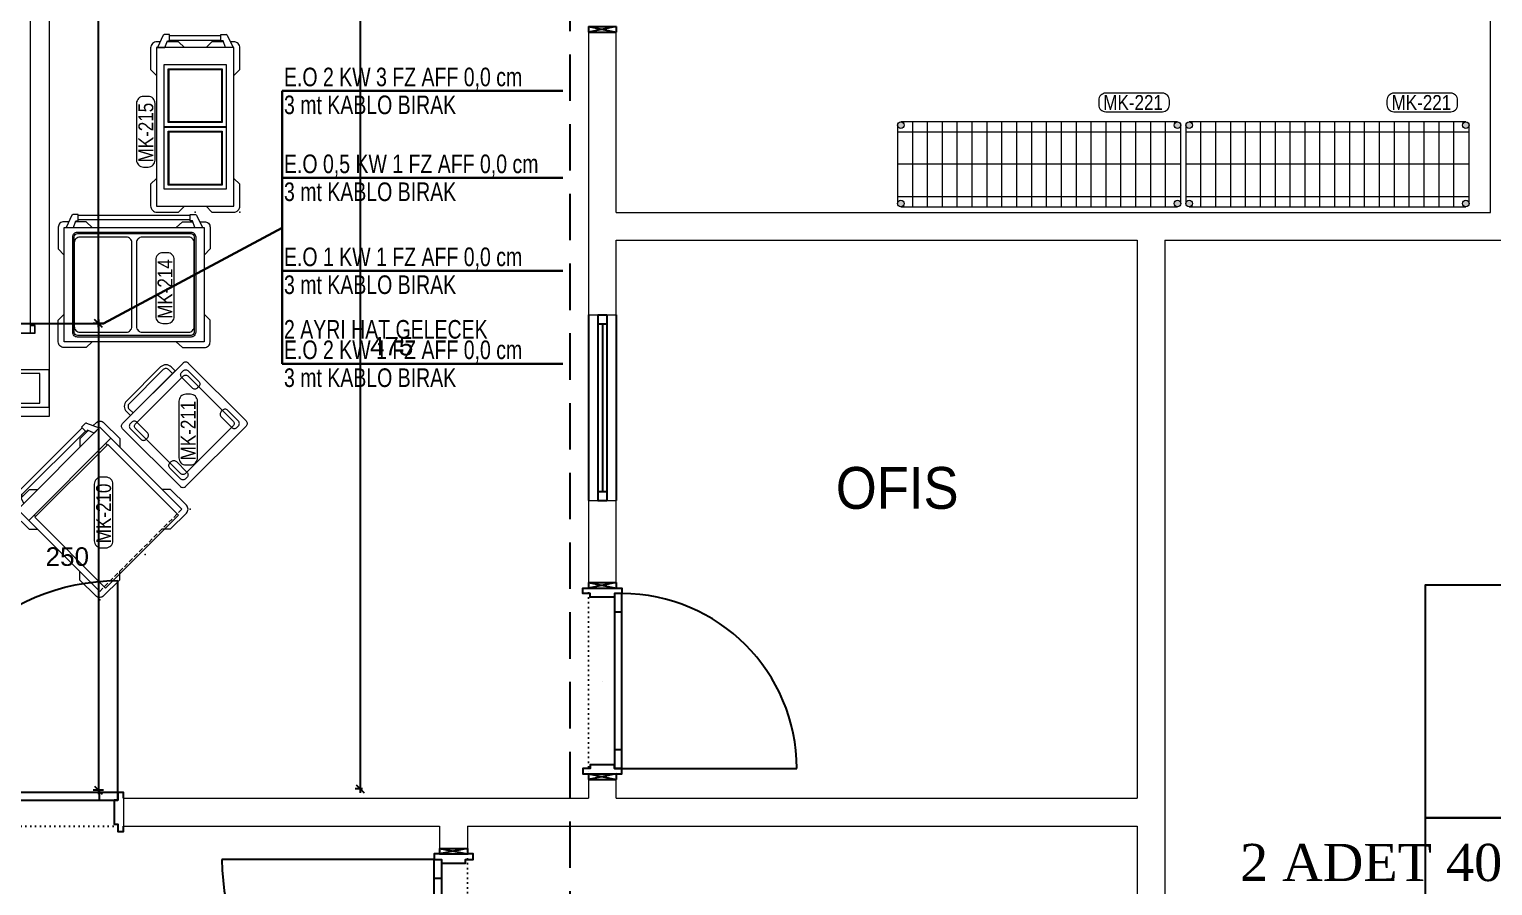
# Model space of a CAD drawing. Extents: x -5598 to 26293, y -3808 to 13850.
# Drawn here: x -301 to 486, y 3598 to 4058 of the extents above; entities that cross this region are included whole.
import ezdxf
from ezdxf.enums import TextEntityAlignment as Align

# ---------------------------------------------------------------- set-up
doc = ezdxf.new("R2010")
doc.units = 0
doc.header["$LTSCALE"] = 100
doc.header["$MEASUREMENT"] = 0
for name, pattern in [('( Hidden )', [0.375, 0.25, -0.125]), ('DOT', [0.25, 0, -0.25]), ('VERDECKT', [0.375, 0.25, -0.125])]:
    doc.linetypes.add(name, pattern=pattern)
for name, color, linetype, lineweight in [('AD', 5, 'Continuous', 9), ('AK', 7, 'Continuous', 15), ('AP', 6, 'Continuous', 15), ('Y-DUVAR GAZBETON', 161, 'Continuous', 20)]:
    doc.layers.add(name, color=color, linetype=linetype, lineweight=lineweight)
for name, color, linetype in [('ELEKTRIK', 7, 'Continuous'), ('IZ', 7, 'Continuous'), ('KA-PEN', 5, 'Continuous'), ('KA-PEN-3 @ 1', 5, 'Continuous'), ('KA-PEN-5 @ 1', 5, 'Continuous'), ('KOLON', 7, 'Continuous'), ('KOR KASA', 1, 'Continuous'), ('OLCU DIS', 7, 'Continuous'), ('YAZI', 7, 'Continuous')]:
    doc.layers.add(name, color=color, linetype=linetype)
doc.layers.add('MAKPA ELEKTRIK', color=7, linetype='Continuous', lineweight=30, true_color=0x93039a)
doc.layers.add('MAKPA GIDER OLC', color=7, linetype='Continuous', lineweight=30, true_color=0xcf6a1e)
doc.styles.add('MAKPA TESISAT', font='arial.ttf', dxfattribs={"height": 10})
doc.styles.add('OLC-50', font='romans.shx', dxfattribs={"width": 0.5, "height": 0.15})
doc.styles.add('olcu', font='romans.shx', dxfattribs={"width": 0.5})
doc.styles.add('POZ TEXT', font='ARIALN.TTF', dxfattribs={"height": 8})
doc.styles.get("Standard").update_dxf_attribs({"font": 'arial.ttf'})
doc.styles.add('YAZI', font='times.ttf')
doc.dimstyles.new('1-200', dxfattribs={"dimtxt": 40, "dimasz": 2, "dimexe": 0, "dimexo": 0, "dimgap": 10, "dimtad": 1, "dimdec": 4, "dimrnd": 0.1, "dimzin": 9, "dimdsep": 46, "dimtxsty": 'olcu', "dimblk1": 'SOL', "dimblk2": 'SAG', "dimsah": 1, "dimcen": 0, "dimse1": 1, "dimse2": 1, "dimclre": 13, "dimadec": 0, "dimazin": 0, "dimtfac": 1, "dimtdec": 4, "dimtix": 1, "dimtmove": 2, "dimatfit": 2, "dimldrblk": 'SOL', "dimfxl": 0, "dimtolj": 1, "dimarcsym": 0})
doc.dimstyles.new('MAKPA TESISAT DIM', dxfattribs={"dimscale": 0.7, "dimtxt": 12, "dimasz": 6, "dimexe": 4, "dimexo": 0, "dimgap": 8, "dimtad": 2, "dimtih": 1, "dimtoh": 1, "dimdec": 0, "dimrnd": 5, "dimzin": 0, "dimdsep": 46, "dimtxsty": 'MAKPA TESISAT', "dimblk1": 'OBLIQUE', "dimblk2": 'OBLIQUE', "dimsah": 1, "dimcen": 0, "dimdle": 3, "dimclrd": 256, "dimclre": 256, "dimclrt": 256, "dimadec": 0, "dimazin": 0, "dimtfac": 1, "dimtdec": 0, "dimtix": 1, "dimtofl": 0, "dimtmove": 2, "dimatfit": 3, "dimldrblk": 'OBLIQUE', "dimfxl": 0, "dimtvp": 7, "dimtolj": 1, "dimtzin": 0, "dimarcsym": 0})

# ---------------------------------------------------------------- blocks, each defined once
blk = doc.blocks.new('200kVA Akü Grubu')
at = {"color": 0}
for p, q in [((-396.76, -81.12), (-271.76, -81.12)), ((-271.76, -81.12), (-146.76, -81.12)), ((-146.76, -81.12), (-21.76, -81.12))]:
    blk.add_line(p, q, dxfattribs=at)
for points in [[(-396.76, -38.62), (-396.76, -123.62), (-271.76, -123.62), (-271.76, -38.62), (-396.76, -38.62)], [(-271.76, -38.62), (-271.76, -123.62), (-146.76, -123.62), (-146.76, -38.62), (-271.76, -38.62)], [(-146.76, -38.62), (-146.76, -123.62), (-21.76, -123.62), (-21.76, -38.62), (-146.76, -38.62)]]:
    blk.add_lwpolyline(points, dxfattribs=at)
blk = doc.blocks.new('*U257')
at = {"color": 0}
for p, q in [((0, 0), (100, 0)), ((0, -5), (100, -5)), ((0, -10), (0, -5)), ((5, -10), (5, -5)), ((5, -7.5), (95, -7.5)), ((95, -10), (95, -5)), ((100, -10), (100, -5)), ((0, -10), (100, -10)), ((0, -15), (100, -15))]:
    blk.add_line(p, q, dxfattribs=at)
blk = doc.blocks.new('TASIYICI SISTEM (1.BODRUM KAT)')
at = {"layer": 'IZ', "color": 8, "linetype": '( Hidden )'}
blk.add_lwpolyline([(-5890, -10120), (-6490, -10120), (-6490, -4715), (-6490, -60), (-6090, -60), (-6090, -5485), (-6220, -5485), (-6220, -6445), (-6090, -6445), (-6090, -7605), (-5990, -7605), (-5990, -7750), (-5890, -7750)], close=True, dxfattribs=at)
blk = doc.blocks.new('SOL')
at = {"color": 0}
for p, q in [((0, 30), (0, -6.96)), ((7.58, 0), (-6.97, 0))]:
    blk.add_line(p, q, dxfattribs=at)
blk.add_circle((0, 0), 3, dxfattribs=at)
blk = doc.blocks.new('SAG')
at = {"color": 0}
for p, q in [((0, -30), (0, 6.96)), ((7.58, 0), (-6.97, 0))]:
    blk.add_line(p, q, dxfattribs=at)
blk.add_circle((0, 0), 3, dxfattribs=at)
blk = doc.blocks.new('*D332')
at = {"layer": 'OLCU DIS', "color": 0, "lineweight": -2, "transparency": 16777216}
blk.add_line((21268, -935), (-2968, -935), dxfattribs=at)
at = {"layer": 'OLCU DIS', "color": 0, "lineweight": -2, "transparency": 16777216, "xscale": 2, "yscale": 2, "zscale": 2, "rotation": 180}
blk.add_blockref('SAG', (-2970, -935), dxfattribs=at)
at = {"layer": 'OLCU DIS', "color": 0, "lineweight": -2, "transparency": 16777216, "xscale": 2, "yscale": 2, "zscale": 2}
blk.add_blockref('SOL', (21270, -935), dxfattribs=at)
at = {"layer": 'OLCU DIS', "color": 0, "transparency": 16777216, "insert": (9295.64, -905), "char_height": 40, "attachment_point": 5, "style": 'olcu'}
blk.add_mtext('\\A1;24240', dxfattribs=at)
blk = doc.blocks.new('*U555')
at = {"layer": 'KOR KASA'}
for p, q in [((0, 126), (15, 126)), ((15, 126), (15, 123)), ((0, 23), (0, 20)), ((0, 23), (15, 23)), ((15, 23), (15, 20))]:
    blk.add_line(p, q, dxfattribs=at)
for points in [[(15, 126), (0, 123)], [(0, 126), (15, 123)], [(0, 126), (0, 123)], [(0, 123), (15, 123)], [(15, 23), (0, 20)], [(0, 23), (15, 20)], [(0, 20), (15, 20)]]:
    blk.add_lwpolyline(points, dxfattribs=at)
blk = doc.blocks.new('*U557')
at = {"layer": 'KOR KASA'}
for p, q in [((0, 126), (15, 126)), ((15, 126), (15, 123)), ((0, 3), (0, 0)), ((0, 3), (15, 3)), ((15, 3), (15, 0))]:
    blk.add_line(p, q, dxfattribs=at)
for points in [[(15, 126), (0, 123)], [(0, 126), (15, 123)], [(0, 126), (0, 123)], [(0, 123), (15, 123)], [(15, 3), (0, 0)], [(0, 3), (15, 0)], [(0, 0), (15, 0)]]:
    blk.add_lwpolyline(points, dxfattribs=at)
blk = doc.blocks.new('*U217')
at = {"color": 0, "lineweight": -2}
for p, q in [((-3, 18), (-3, 112)), ((-87, 18), (-87, 14)), ((-13, 18), (-13, 14)), ((-50, 7.5), (-50, 7.5))]:
    blk.add_line(p, q, dxfattribs=at)
at = {"color": 0, "linetype": 'DOT', "ltscale": 0.1}
blk.add_line((-100, 0), (0, 0), dxfattribs=at)
at = {"color": 0, "lineweight": -2}
for points in [[(-100, 15), (-100, 18), (-97, 18), (-97, 14), (-95, 14), (-95, 1), (-97, 1), (-97, -3), (-100, -3), (-100, 0)], [(0, 15), (0, 18), (-3, 18), (-3, 14), (-5, 14), (-5, 1), (-3, 1), (-3, -3), (0, -3), (0, 0)]]:
    blk.add_lwpolyline(points, dxfattribs=at)
blk.add_lwpolyline([(-97, 18), (-97, 14), (-3, 14), (-3, 18)], close=True, dxfattribs=at)
blk.add_arc((-3, 18), 94, 90, 180, dxfattribs=at)
at = {"style": 'OLC-50', "width": 0.5, "flags": 1}
for tag, p in [('K-NO', (-172.76, -83.82)), ('K-KANRENK', (7.69, -88.79)), ('K-BLOK', (-173.43, -120.56)), ('K-KASRENK', (8.75, -126.74)), ('K-KAT', (-174.31, -156.03)), ('K-TAMACILMA', (7.23, -165.71)), ('K-MAHALKOD', (-173.25, -193.98)), ('K-FOTOSEL', (8.17, -201.71)), ('K-MAHALAD', (-174.78, -232.95)), ('K-HERMETIK', (10.08, -236.3)), ('K-ACILISYON', (-173.83, -268.95)), ('K-HIDROLIK', (7.79, -270.16)), ('K-YANGIN', (-171.93, -303.54)), ('K-KART', (9.62, -303.83)), ('K-KANATTIP', (-174.21, -337.41)), ('K-BAND', (8.17, -345.67)), ('K-KANATMALZ', (-172.39, -371.07)), ('K-MENFEZ', (10.08, -380.26)), ('K-KASAMALZ', (-171.37, -410.06)), ('K-PBAR', (7.79, -414.12)), ('K-KASATIP', (-172.05, -446.79)), ('K-ELEKTRIKLI', (9.62, -447.79)), ('K-DUVAR', (-172.05, -485.23)), ('K-TIP', (9.62, -486.44)), ('K-REZ1', (9.62, -524.33)), ('K-REZ2', (9.62, -560.76)), ('K-REZ3', (9.62, -600.74))]:
    blk.add_attdef(tag, p, '', height=30, dxfattribs=at)
blk = doc.blocks.new('*U575')
at = {"color": 0, "linetype": 'DOT', "ltscale": 0.1}
blk.add_line((-120, 15), (0, 15), dxfattribs=at)
at = {"color": 0, "lineweight": -2}
for p, q in [((-107, -3), (-107, 1)), ((-60, 7.5), (-60, 7.5)), ((-13.1, -3), (-13.1, 1)), ((-117, -3), (-117, -117))]:
    blk.add_line(p, q, dxfattribs=at)
for points in [[(-120, 0), (-120, -3), (-117, -3), (-117, 1), (-115, 1), (-115, 14), (-117, 14), (-117, 18), (-120, 18), (-120, 15)], [(0, 0), (0, -3), (-3, -3), (-3, 1), (-5, 1), (-5, 14), (-3, 14), (-3, 18), (0, 18), (0, 15)]]:
    blk.add_lwpolyline(points, dxfattribs=at)
blk.add_lwpolyline([(-117, -3), (-117, 1), (-3, 1), (-3, -3)], close=True, dxfattribs=at)
blk.add_arc((-117, -3), 114, 270, 0, dxfattribs=at)
at = {"style": 'OLC-50', "width": 0.5, "flags": 1}
for tag, p in [('K-NO', (-182.76, -83.82)), ('K-KANRENK', (-2.31, -88.79)), ('K-BLOK', (-183.43, -120.56)), ('K-KASRENK', (-1.25, -126.74)), ('K-KAT', (-184.31, -156.03)), ('K-TAMACILMA', (-2.77, -165.71)), ('K-MAHALKOD', (-183.25, -193.98)), ('K-FOTOSEL', (-1.83, -201.71)), ('K-MAHALAD', (-184.78, -232.95)), ('K-HERMETIK', (0.08, -236.3)), ('K-ACILISYON', (-183.83, -268.95)), ('K-HIDROLIK', (-2.21, -270.16)), ('K-YANGIN', (-181.93, -303.54)), ('K-KART', (-0.38, -303.83)), ('K-KANATTIP', (-184.21, -337.41)), ('K-BAND', (-1.83, -345.67)), ('K-KANATMALZ', (-182.39, -371.07)), ('K-MENFEZ', (0.08, -380.26)), ('K-KASAMALZ', (-181.37, -410.06)), ('K-PBAR', (-2.21, -414.12)), ('K-KASATIP', (-182.05, -446.79)), ('K-ELEKTRIKLI', (-0.38, -447.79)), ('K-DUVAR', (-182.05, -485.23)), ('K-TIP', (-0.38, -486.44)), ('K-REZ1', (-0.38, -524.33)), ('K-REZ2', (-0.38, -560.76)), ('K-REZ3', (-0.38, -600.74))]:
    blk.add_attdef(tag, p, '', height=30, dxfattribs=at)
blk = doc.blocks.new('*U582')
at = {"color": 0, "linetype": 'DOT', "ltscale": 0.1}
blk.add_line((-120, 15), (0, 15), dxfattribs=at)
at = {"color": 0, "lineweight": -2}
for p, q in [((-107, -3), (-107, 1)), ((-60, 7.5), (-60, 7.5)), ((-13.1, -3), (-13.1, 1)), ((-3, -3), (-3, -117))]:
    blk.add_line(p, q, dxfattribs=at)
for points in [[(-120, 0), (-120, -3), (-117, -3), (-117, 1), (-115, 1), (-115, 14), (-117, 14), (-117, 18), (-120, 18), (-120, 15)], [(0, 0), (0, -3), (-3, -3), (-3, 1), (-5, 1), (-5, 14), (-3, 14), (-3, 18), (0, 18), (0, 15)]]:
    blk.add_lwpolyline(points, dxfattribs=at)
blk.add_lwpolyline([(-117, -3), (-117, 1), (-3, 1), (-3, -3)], close=True, dxfattribs=at)
blk.add_arc((-3, -3), 114, 180, 270, dxfattribs=at)
at = {"style": 'OLC-50', "width": 0.5, "flags": 1}
for tag, p in [('K-NO', (-182.76, -83.82)), ('K-KANRENK', (-2.31, -88.79)), ('K-BLOK', (-183.43, -120.56)), ('K-KASRENK', (-1.25, -126.74)), ('K-KAT', (-184.31, -156.03)), ('K-TAMACILMA', (-2.77, -165.71)), ('K-MAHALKOD', (-183.25, -193.98)), ('K-FOTOSEL', (-1.83, -201.71)), ('K-MAHALAD', (-184.78, -232.95)), ('K-HERMETIK', (0.08, -236.3)), ('K-ACILISYON', (-183.83, -268.95)), ('K-HIDROLIK', (-2.21, -270.16)), ('K-YANGIN', (-181.93, -303.54)), ('K-KART', (-0.38, -303.83)), ('K-KANATTIP', (-184.21, -337.41)), ('K-BAND', (-1.83, -345.67)), ('K-KANATMALZ', (-182.39, -371.07)), ('K-MENFEZ', (0.08, -380.26)), ('K-KASAMALZ', (-181.37, -410.06)), ('K-PBAR', (-2.21, -414.12)), ('K-KASATIP', (-182.05, -446.79)), ('K-ELEKTRIKLI', (-0.38, -447.79)), ('K-DUVAR', (-182.05, -485.23)), ('K-TIP', (-0.38, -486.44)), ('K-REZ1', (-0.38, -524.33)), ('K-REZ2', (-0.38, -560.76)), ('K-REZ3', (-0.38, -600.74))]:
    blk.add_attdef(tag, p, '', height=30, dxfattribs=at)
blk = doc.blocks.new('46x152')
at = {"layer": 'AD'}
h = blk.add_hatch(color=2, dxfattribs=at)
h.paths.add_polyline_path([(19.1, 150.6, 1), (22.7, 150.6, 1)])
h.paths.add_polyline_path([(-23, 150.6, 1), (-19.4, 150.6, 1)])
h.paths.add_polyline_path([(-23, 1.8, 1), (-19.4, 1.8, 1)])
h.paths.add_polyline_path([(22.7, 1.8, 1), (19.1, 1.8, 1)])
at = {"layer": 'AD', "color": 2}
blk.add_line((0, 0), (0, 152.4), dxfattribs=at)
for points in [[(-22.93, 151.1), (-23, 151.1)], [(-23, 150.6), (-23, 1.8)], [(21.2, 152.4), (-21.2, 152.4)], [(-17.5, 152.4), (-17.5, 0)], [(17.2, 0), (17.2, 152.4)], [(22.7, 151.1), (22.63, 151.1)], [(22.7, 1.8), (22.7, 150.6)], [(-22.19, 149.1), (-23, 149.1)], [(-22.19, 149.1), (-23, 149.1)], [(22.7, 144.4), (-23, 144.4)], [(22.7, 144.4), (-23, 144.4)], [(22.7, 149.1), (21.89, 149.1)], [(22.7, 149.1), (21.89, 149.1)], [(22.7, 136.4), (-23, 136.4)], [(22.7, 136.4), (-23, 136.4)], [(22.7, 128.4), (-23, 128.4)], [(22.7, 128.4), (-23, 128.4)], [(22.7, 120.4), (-23, 120.4)], [(22.7, 120.4), (-23, 120.4)], [(22.7, 112.4), (-23, 112.4)], [(22.7, 112.4), (-23, 112.4)], [(22.7, 104.4), (-23, 104.4)], [(22.7, 104.4), (-23, 104.4)], [(22.7, 96.4), (-23, 96.4)], [(22.7, 96.4), (-23, 96.4)], [(22.7, 88.4), (-23, 88.4)], [(22.7, 88.4), (-23, 88.4)], [(22.7, 80.4), (-23, 80.4)], [(22.7, 80.4), (-23, 80.4)], [(22.7, 72.4), (-23, 72.4)], [(22.7, 72.4), (-23, 72.4)], [(22.7, 64.4), (-23, 64.4)], [(22.7, 64.4), (-23, 64.4)], [(22.7, 56.4), (-23, 56.4)], [(22.7, 56.4), (-23, 56.4)], [(22.7, 48.4), (-23, 48.4)], [(22.7, 48.4), (-23, 48.4)], [(22.7, 40.4), (-23, 40.4)], [(22.7, 40.4), (-23, 40.4)], [(22.7, 32.4), (-23, 32.4)], [(22.7, 32.4), (-23, 32.4)], [(22.7, 24.4), (-23, 24.4)], [(22.7, 24.4), (-23, 24.4)], [(22.7, 16.4), (-23, 16.4)], [(22.7, 8.4), (-23, 8.4)], [(-22.95, 1.4), (-23, 1.4)], [(-21.2, 0), (21.2, 0)], [(22.7, 3.4), (21.72, 3.4)], [(22.7, 1.4), (22.65, 1.4)]]:
    blk.add_lwpolyline(points, dxfattribs=at)
for centre in [(-21.2, 150.6), (20.9, 150.6), (-21.2, 1.8), (20.9, 1.8)]:
    blk.add_circle(centre, 1.8, dxfattribs=at)
blk = doc.blocks.new('POZ_X')
at = {"layer": 'AP'}
blk.add_lwpolyline([(12.75, 10), (-17.75, 10, 0.414214), (-21.5, 6.25), (-21.5, 3.75, 0.414214), (-17.75, 0), (12.75, 0, 0.414214), (16.5, 3.75), (16.5, 6.25, 0.414214)], format="xyb", close=True, dxfattribs=at)
at = {"layer": 'AP', "style": 'POZ TEXT'}
blk.add_attdef('POZ_NO', text='', height=8, dxfattribs=at).set_placement((-3, 5), align=Align.MIDDLE_CENTER)
at = {"layer": 'AP', "style": 'POZ TEXT', "flags": 1}
blk.add_attdef('URUN_ADI', text='', height=7, dxfattribs=at).set_placement((-3, -4.34), align=Align.MIDDLE_CENTER)
blk = doc.blocks.new('_OBLIQUE')
at = {"color": 0, "linetype": 'ByBlock', "lineweight": -2}
blk.add_line((-0.5, -0.5), (0.5, 0.5), dxfattribs=at)
blk = doc.blocks.new('*D872')
at = {"layer": 'MAKPA GIDER OLC', "lineweight": -2, "transparency": 16777216}
for p, q in [((-137.69, 4126), (-119.88, 4126)), ((-122.68, 4128.1), (-122.68, 3647.9)), ((-121.37, 3650), (-125.48, 3650))]:
    blk.add_line(p, q, dxfattribs=at)
at = {"layer": 'MAKPA GIDER OLC', "lineweight": -2, "transparency": 16777216, "xscale": 4.199999999999998, "yscale": 4.199999999999998, "zscale": 4.199999999999998}
for p, rotation in [((-122.68, 4126), 90), ((-122.68, 3650), 270)]:
    blk.add_blockref('_OBLIQUE', p, dxfattribs=dict(at, rotation=rotation))
at = {"layer": 'MAKPA GIDER OLC', "transparency": 16777216, "insert": (-105.79, 3888), "char_height": 10, "attachment_point": 5, "style": 'MAKPA TESISAT'}
blk.add_mtext('\\A1;475', dxfattribs=at)
blk = doc.blocks.new('RI-ZNS-11665546-00-000-D')
at = {"layer": 'AD'}
for p, q in [((-276.5, -721.5), (-307.5, -655)), ((-267.3, -655), (-254.2, -691)), ((-254.2, -691), (-242.6, -691)), ((-242.6, -691), (-242.6, -725)), ((242.6, -695.5), (-242.6, -695.5)), ((242.6, -691), (242.6, -725)), ((254.2, -691), (242.6, -691)), ((267.3, -655), (254.2, -691)), ((276.5, -721.5), (307.5, -655)), ((-242.6, -725), (-271, -725)), ((242.6, -720.5), (-242.6, -720.5)), ((242.6, -725), (271, -725))]:
    blk.add_line(p, q, dxfattribs=at)
for centre, start, end in [((-271, -719), 205, 270), ((271, -719), 270, 335)]:
    blk.add_arc(centre, 6, start, end, dxfattribs=at)
at = {"layer": 'AK'}
for p, q in [((-312.5, -655), (-312.5, -32)), ((312.5, -32), (312.5, -655)), ((-312.5, -572), (312.5, -572)), ((-272.5, -560), (-272.5, -572)), ((272.5, -560), (272.5, -572)), ((312.5, -655), (-312.5, -655)), ((-307.5, -655), (-267.3, -655)), ((307.5, -655), (267.3, -655))]:
    blk.add_line(p, q, dxfattribs=at)
at = {"layer": 'AK', "linetype": 'VERDECKT'}
blk.add_line((-312.5, -32), (312.5, -32), dxfattribs=at)
at = {"layer": 'AK'}
for points in [[(-162.5, -32), (-194.5, 0), (-314.5, 0, 0.414214), (-344.5, -30), (-344.5, -150), (-312.5, -182)], [(162.5, -32), (194.5, 0), (314.5, 0, -0.414214), (344.5, -30), (344.5, -150), (312.5, -182)], [(-292.6, -687), (-314.5, -687, -0.414214), (-344.5, -657), (-344.5, -537), (-312.5, -505)], [(292.6, -687), (314.5, -687, 0.414214), (344.5, -657), (344.5, -537), (312.5, -505)]]:
    blk.add_lwpolyline(points, format="xyb", dxfattribs=at)
blk.add_lwpolyline([(-277.5, -22), (277.5, -22), (277.5, -560), (-277.5, -560)], close=True, dxfattribs=at)
for points in [[(-162.5, -655), (-194.5, -687), (-255.6, -687)], [(162.5, -655), (194.5, -687), (255.6, -687)]]:
    blk.add_lwpolyline(points, dxfattribs=at)
for p in [(-344.5, 0), (0, 0), (344.5, 0)]:
    blk.add_point(p, dxfattribs=at)
blk = doc.blocks.new('MT140X')
at = {"layer": 'AD'}
for points in [[(-50, 22), (-42, 22, -0.414214), (-40, 20), (-40, 19, -0.414214), (-42, 17), (-50, 17, -0.414214), (-52, 19), (-52, 20, -0.414214)], [(-48, -20), (-14, -20, 0.414214), (-12, -18), (-12, 18, 0.414214), (-14, 20), (-48, 20, 0.414214), (-50, 18), (-50, -18, 0.414214)], [(-12, 22), (-20, 22, 0.414214), (-22, 20), (-22, 19, 0.414214), (-20, 17), (-12, 17, 0.414214), (-10, 19), (-10, 20, 0.414214)], [(-7, 17), (-4, 17, -0.414214), (0, 13), (0, -13, -0.414214), (-4, -17), (-7, -17)], [(-7, 15), (-4, 15, -0.414214), (-2, 13), (-2, -13, -0.414214), (-4, -15), (-7, -15)], [(-50, -22), (-42, -22, 0.414214), (-40, -20), (-40, -19, 0.414214), (-42, -17), (-50, -17, 0.414214), (-52, -19), (-52, -20, 0.414214)], [(-12, -22), (-20, -22, -0.414214), (-22, -20), (-22, -19, -0.414214), (-20, -17), (-12, -17, -0.414214), (-10, -19), (-10, -20, -0.414214)]]:
    blk.add_lwpolyline(points, format="xyb", close=True, dxfattribs=at)
at = {"layer": 'AK'}
blk.add_lwpolyline([(-53, -25), (-9, -25, 0.414214), (-7, -23), (-7, 23, 0.414214), (-9, 25), (-53, 25, 0.414214), (-55, 23), (-55, -23, 0.414214)], format="xyb", close=True, dxfattribs=at)
blk = doc.blocks.new('89010257')
at = {"layer": 'AD'}
for points in [[(-348248.89, -191457.21), (-348215.49, -191457.21), (-348215.49, -191490.61), (-348248.89, -191490.61)], [(-348246.69, -191459.41), (-348217.69, -191459.41), (-348217.69, -191488.41), (-348246.69, -191488.41)], [(-348246.29, -191459.81), (-348218.09, -191459.81), (-348218.09, -191488.01), (-348246.29, -191488.01)], [(-348215.29, -191457.21), (-348181.89, -191457.21), (-348181.89, -191490.61), (-348215.29, -191490.61)], [(-348213.09, -191459.41), (-348184.09, -191459.41), (-348184.09, -191488.41), (-348213.09, -191488.41)], [(-348212.69, -191459.81), (-348184.49, -191459.81), (-348184.49, -191488.01), (-348212.69, -191488.01)]]:
    blk.add_lwpolyline(points, close=True, dxfattribs=at)
at = {"layer": 'AK'}
for p, q in [((-348264.7, -191456.71), (-348258.04, -191453.61)), ((-348265.04, -191460.1), (-348265.04, -191457.25)), ((-348261.64, -191460.1), (-348265.04, -191460.1)), ((-348264.59, -191487.71), (-348264.59, -191460.1)), ((-348262.09, -191487.71), (-348262.09, -191460.1)), ((-348258.04, -191457.63), (-348261.64, -191458.94)), ((-348261.64, -191458.94), (-348261.64, -191460.1)), ((-348261.64, -191487.71), (-348265.04, -191487.71)), ((-348265.04, -191487.71), (-348265.04, -191490.56)), ((-348264.7, -191491.1), (-348258.04, -191494.21)), ((-348261.64, -191488.88), (-348261.64, -191487.71)), ((-348258.04, -191490.19), (-348261.64, -191488.88)), ((-348258.04, -191494.21), (-348258.04, -191490.19))]:
    blk.add_line(p, q, dxfattribs=at)
for points in [[(-348243.04, -191453.11), (-348246.24, -191449.91), (-348257.84, -191449.91, 0.414214), (-348261.24, -191453.31), (-348261.24, -191455.1)], [(-348172.74, -191468.11), (-348169.54, -191464.91), (-348169.54, -191453.31, 0.414214), (-348172.94, -191449.91), (-348184.54, -191449.91), (-348187.74, -191453.11)], [(-348187.74, -191494.71), (-348184.54, -191497.91), (-348172.94, -191497.91, 0.414214), (-348169.54, -191494.51), (-348169.54, -191482.91), (-348172.74, -191479.71)], [(-348261.24, -191492.71), (-348261.24, -191494.51, 0.414214), (-348257.84, -191497.91), (-348246.24, -191497.91), (-348243.04, -191494.71)]]:
    blk.add_lwpolyline(points, format="xyb", dxfattribs=at)
blk.add_lwpolyline([(-348258.04, -191494.71), (-348172.74, -191494.71), (-348172.74, -191453.11), (-348258.04, -191453.11)], close=True, dxfattribs=at)
for points in [[(-348261.24, -191458.79), (-348261.24, -191464.91), (-348258.04, -191468.11)], [(-348258.04, -191479.71), (-348261.24, -191482.91), (-348261.24, -191489.02)]]:
    blk.add_lwpolyline(points, dxfattribs=at)
for centre, start, end in [((-348264.44, -191457.25), 115, 180), ((-348264.44, -191490.56), 180, 245)]:
    blk.add_arc(centre, 0.6, start, end, dxfattribs=at)
for p in [(-348169.54, -191449.91), (-348169.54, -191473.91)]:
    blk.add_point(p, dxfattribs=at)
blk = doc.blocks.new('CONVEYOR 6 mt')
at = {"layer": 'AD'}
for points in [[(575, 0), (575, -50), (595, -50), (595, 0)], [(595, 0), (600, 0), (600, -50), (595, -50)], [(577, -5), (577, -19.5), (593, -19.5), (593, -5)]]:
    blk.add_lwpolyline(points, close=True, dxfattribs=at)
for points in [[(23.6, -40), (23.6, -42.3), (20, -42.3), (20, -7.7), (23.6, -7.7), (23.6, -10)], [(551.4, -40), (551.4, -42.3), (555, -42.3), (555, -7.7), (551.4, -7.7), (551.4, -10)], [(68.03, -10), (20, -10), (20, -40), (68.03, -40)], [(168.03, -10), (120.97, -10)], [(268.03, -10), (220.97, -10)], [(320.97, -40), (555, -40), (555, -10), (320.97, -10)], [(120.97, -40), (168.03, -40)], [(220.97, -40), (268.03, -40)]]:
    blk.add_lwpolyline(points, dxfattribs=at)
for points in [[(72, -43.5), (117, -43.5, 0.414214), (121, -39.5), (121, -10.5, 0.414214), (117, -6.5), (72, -6.5, 0.414214), (68, -10.5), (68, -39.5, 0.414214)], [(172, -43.5), (217, -43.5, 0.414214), (221, -39.5), (221, -10.5, 0.414214), (217, -6.5), (172, -6.5, 0.414214), (168, -10.5), (168, -39.5, 0.414214)], [(272, -43.5), (317, -43.5, 0.414214), (321, -39.5), (321, -10.5, 0.414214), (317, -6.5), (272, -6.5, 0.414214), (268, -10.5), (268, -39.5, 0.414214)], [(72, -41.5), (117, -41.5, 0.414214), (119, -39.5), (119, -10.5, 0.414214), (117, -8.5), (72, -8.5, 0.414214), (70, -10.5), (70, -39.5, 0.414214)], [(172, -41.5), (217, -41.5, 0.414214), (219, -39.5), (219, -10.5, 0.414214), (217, -8.5), (172, -8.5, 0.414214), (170, -10.5), (170, -39.5, 0.414214)], [(272, -41.5), (317, -41.5, 0.414214), (319, -39.5), (319, -10.5, 0.414214), (317, -8.5), (272, -8.5, 0.414214), (270, -10.5), (270, -39.5, 0.414214)]]:
    blk.add_lwpolyline(points, format="xyb", close=True, dxfattribs=at)
blk.add_circle((585, -45), 2, dxfattribs=at)
at = {"layer": 'AK'}
blk.add_lwpolyline([(0, 0), (600, 0), (600, -50), (0, -50)], close=True, dxfattribs=at)
at = {"layer": 'AK', "ltscale": 0.2}
for points in [[(23.8, -40), (23.8, -42.5), (19.8, -42.5), (19.8, -7.5), (23.8, -7.5), (23.8, -10)], [(551.2, -40), (551.2, -42.5), (555.2, -42.5), (555.2, -7.5), (551.2, -7.5), (551.2, -10)]]:
    blk.add_lwpolyline(points, dxfattribs=at)
blk = doc.blocks.new('ZUB2-GL')
at = {"layer": 'AD'}
for p, q in [((-361869, -192576.8), (-361900, -192510.2)), ((-361859.8, -192510.2), (-361846.7, -192546.2)), ((-361846.7, -192546.2), (-361835.1, -192546.2)), ((-361835.1, -192546.2), (-361835.1, -192580.2)), ((-361220.3, -192546.2), (-361231.9, -192546.2)), ((-361231.9, -192546.2), (-361231.9, -192580.2)), ((-361207.2, -192510.2), (-361220.3, -192546.2)), ((-361198, -192576.8), (-361167, -192510.2)), ((-361835.1, -192580.2), (-361863.5, -192580.2)), ((-361231.9, -192550.7), (-361835.1, -192550.7)), ((-361231.9, -192575.7), (-361835.1, -192575.7)), ((-361231.9, -192580.2), (-361203.5, -192580.2))]:
    blk.add_line(p, q, dxfattribs=at)
for points in [[(-361228, -191921.2), (-361839, -191921.2, 0.414214), (-361864, -191946.2), (-361864, -192460.2, 0.414214), (-361839, -192485.2), (-361228, -192485.2, 0.414214), (-361203, -192460.2), (-361203, -191946.2, 0.414214)], [(-361228, -191929.2), (-361839, -191929.2, 0.414214), (-361856, -191946.2), (-361856, -192460.2, 0.414214), (-361839, -192477.2), (-361228, -192477.2, 0.414214), (-361211, -192460.2), (-361211, -191946.2, 0.414214)], [(-361576, -192458.7), (-361826, -192458.7, -0.414214), (-361856, -192428.7), (-361856, -191977.7, -0.414214), (-361826, -191947.7), (-361576, -191947.7, -0.414214), (-361546, -191977.7), (-361546, -192428.7, -0.414214)], [(-361241, -192458.7), (-361491, -192458.7, -0.414214), (-361521, -192428.7), (-361521, -191977.7, -0.414214), (-361491, -191947.7), (-361241, -191947.7, -0.414214), (-361211, -191977.7), (-361211, -192428.7, -0.414214)]]:
    blk.add_lwpolyline(points, format="xyb", close=True, dxfattribs=at)
for centre, start, end in [((-361863.5, -192574.2), 205, 270), ((-361203.5, -192574.2), 270, 335)]:
    blk.add_arc(centre, 6, start, end, dxfattribs=at)
at = {"layer": 'AK'}
for points in [[(-361759.1, -191896.2), (-361792.6, -191864.7), (-361911.5, -191864.7, 0.414214), (-361941.5, -191894.7), (-361941.5, -192011.7), (-361910, -192045.1)], [(-361307.8, -191896.2), (-361274.4, -191864.7), (-361155.5, -191864.7, -0.414214), (-361125.5, -191894.7), (-361125.5, -192011.7), (-361157, -192045.1)], [(-361885.3, -192541.7), (-361911.5, -192541.7, -0.414214), (-361941.5, -192511.7), (-361941.5, -192394.8), (-361910, -192361.4)], [(-361181.7, -192541.7), (-361155.5, -192541.7, 0.414214), (-361125.5, -192511.7), (-361125.5, -192394.8), (-361157, -192361.4)]]:
    blk.add_lwpolyline(points, format="xyb", dxfattribs=at)
blk.add_lwpolyline([(-361157, -191896.2), (-361910, -191896.2), (-361910, -192510.2), (-361157, -192510.2)], close=True, dxfattribs=at)
for points in [[(-361759.1, -192510.2), (-361792.6, -192541.7), (-361848.3, -192541.7)], [(-361307.8, -192510.2), (-361274.4, -192541.7), (-361218.7, -192541.7)]]:
    blk.add_lwpolyline(points, dxfattribs=at)
blk = doc.blocks.new('*D963')
at = {"layer": 'MAKPA ELEKTRIK', "lineweight": -2, "transparency": 16777216}
for p, q in [((-260.67, 3900.33), (-266.27, 3900.33)), ((-263.47, 3902.43), (-263.47, 3647.23)), ((-260.67, 3649.33), (-266.27, 3649.33))]:
    blk.add_line(p, q, dxfattribs=at)
at = {"layer": 'MAKPA ELEKTRIK', "lineweight": -2, "transparency": 16777216, "xscale": 4.199999999999998, "yscale": 4.199999999999998, "zscale": 4.199999999999998}
for p, rotation in [((-263.47, 3900.33), 90), ((-263.47, 3649.33), 270)]:
    blk.add_blockref('_OBLIQUE', p, dxfattribs=dict(at, rotation=rotation))
at = {"layer": 'MAKPA ELEKTRIK', "transparency": 16777216, "insert": (-280.18, 3774.83), "char_height": 10, "attachment_point": 5, "style": 'MAKPA TESISAT'}
blk.add_mtext('\\A1;250', dxfattribs=at)
blk = doc.blocks.new('*D964')
at = {"layer": 'MAKPA ELEKTRIK', "lineweight": -2, "transparency": 16777216}
for p, q in [((-263.47, 3898.23), (-263.47, 4282.43)), ((-315, 4280.33), (-260.67, 4280.33)), ((-315, 3900.33), (-260.67, 3900.33))]:
    blk.add_line(p, q, dxfattribs=at)
at = {"layer": 'MAKPA ELEKTRIK', "lineweight": -2, "transparency": 16777216, "xscale": 4.199999999999998, "yscale": 4.199999999999998, "zscale": 4.199999999999998}
for p, rotation in [((-263.47, 4280.33), 90), ((-263.47, 3900.33), 270)]:
    blk.add_blockref('_OBLIQUE', p, dxfattribs=dict(at, rotation=rotation))
at = {"layer": 'MAKPA ELEKTRIK', "transparency": 16777216, "insert": (-246.84, 4090.33), "char_height": 10, "attachment_point": 5, "style": 'MAKPA TESISAT'}
blk.add_mtext('\\A1;380', dxfattribs=at)

msp = doc.modelspace()

# ---------------------------------------------------------------- linework, layer by layer
at = {"layer": 'MAKPA ELEKTRIK'}
for p, q in [((-164.66912, 4025.34882), (-13.66912, 4025.34882)), ((-164.66912, 4025.34882), (-164.66912, 3878.62598)), ((-164.66912, 3978.62598), (-13.66912, 3978.62598)), ((-260.66505, 3900.3321), (-164.66912, 3951.64606)), ((-164.66912, 3928.62598), (-13.66912, 3928.62598)), ((-164.66912, 3878.62598), (-13.66912, 3878.62598))]:
    msp.add_line(p, q, dxfattribs=at)
at = {"layer": 'Y-DUVAR GAZBETON'}
for p, q in [((485, 3960), (485, 4260.00004)), ((0, 4057), (0, 3905.00004)), ((15, 4057), (0, 4057)), ((15, 3960.00006), (15, 4057)), ((15, 3960.00006), (485, 3960.00003)), ((15, 3905.00004), (15, 3945.00004)), ((15, 3945.00004), (295, 3945.00004)), ((295, 3945.00004), (295, 3645.00002)), ((310, 3945.00004), (965, 3945.00004)), ((310, 3945.00004), (310, 3480.00004)), ((0, 3905.00004), (15, 3905.00004)), ((0, 3805.00004), (0, 3761.00004)), ((0, 3805.00004), (15, 3805.00004)), ((15, 3761.00004), (15, 3805.00004)), ((15, 3761.00004), (0, 3761.00004)), ((0, 3655.00004), (0, 3645.00002)), ((15, 3655.00004), (0, 3655.00004)), ((15, 3645.00002), (15, 3655.00004)), ((-250, 3645.00002), (-250, 3630.00002)), ((295, 3630.00002), (295, 3480.00004)), ((-65, 3618), (-80, 3618))]:
    msp.add_line(p, q, dxfattribs=at)
for points in [[(-250, 3645.00002), (0, 3645.00002)], [(15, 3645.00002), (295, 3645.00002)], [(-250, 3630.00002), (-80, 3630.00002)], [(-80, 3630.00002), (-80, 3618)], [(-65, 3630.00002), (295, 3630.00002)], [(-65, 3630.00002), (-65, 3618)]]:
    msp.add_lwpolyline(points, dxfattribs=at)

# ---------------------------------------------------------------- block references
at = {"layer": 'AK'}
for name, p, rotation in [('CONVEYOR 6 mt', (-290, 4450.33208), 270), ('89010257', (191262.52723, -344209.41155), 270), ('46x152', (318.59523, 3986.00004), 90), ('46x152', (473.59523, 3986.00004), 90)]:
    msp.add_blockref(name, p, dxfattribs=dict(at, rotation=rotation))
at = {"layer": 'AK', "extrusion": (0, 0, -1), "xscale": 0.1, "yscale": 0.1, "zscale": -0.1, "rotation": 180}
msp.add_blockref('ZUB2-GL', (-35909.14911, -15299.14293), dxfattribs=at)
at = {"layer": 'AK', "xscale": -1, "rotation": 315.000000000016}
msp.add_blockref('MT140X', (-239.17305, 3867.70078), dxfattribs=at)
at = {"layer": 'AK', "xscale": 0.1000000000000001, "yscale": 0.1000000000000001, "zscale": 0.1000000000000001, "rotation": 225.0000000000159}
msp.add_blockref('RI-ZNS-11665546-00-000-D', (-238.39523, 3776.05975), dxfattribs=at)
at = {"layer": 'AP', "ltscale": 6, "rotation": 90}
for p, values in [((-232.9563, 4005.91246), {'POZ_NO': 'MK-215'}), ((-222.63316, 3921.81004), {'POZ_NO': 'MK-214'}), ((-210.18028, 3845.70157), {'POZ_NO': 'MK-211'}), ((-255.65434, 3801.13138), {'POZ_NO': 'MK-210'})]:
    msp.add_blockref('POZ_X', p, dxfattribs=at).add_auto_attribs(values)
at = {"layer": 'AP', "ltscale": 6}
for p in [(295.89134, 4014.12251), (450.89134, 4014.12251)]:
    msp.add_blockref('POZ_X', p, dxfattribs=at).add_auto_attribs({'POZ_NO': 'MK-221'})
at = {"layer": 'ELEKTRIK', "color": 37, "rotation": 270}
msp.add_blockref('200kVA Akü Grubu', (573.62396, 3362.72168), dxfattribs=at)
at = {"layer": 'KA-PEN', "rotation": 269.9999999999999}
msp.add_blockref('*U257', (15, 3905.00004), dxfattribs=at)
at = {"layer": 'KA-PEN-3 @ 1', "rotation": 270}
msp.add_blockref('*U217', (0, 3658.00004), dxfattribs=at)
at = {"layer": 'KA-PEN-5 @ 1', "xscale": -1, "rotation": 180}
msp.add_blockref('*U582', (-250, 3645.00002), dxfattribs=at)
at = {"layer": 'KA-PEN-5 @ 1', "rotation": 270}
msp.add_blockref('*U575', (-80, 3495), dxfattribs=at)
at = {"layer": 'KOLON'}
msp.add_blockref('TASIYICI SISTEM (1.BODRUM KAT)', (5880, 12320), dxfattribs=at)
at = {"layer": 'KOR KASA'}
for name, p in [('*U555', (0, 4037)), ('*U555', (0, 3635.00004)), ('*U557', (-80, 3492))]:
    msp.add_blockref(name, p, dxfattribs=at)

# ---------------------------------------------------------------- texts
at = {"layer": 'AP', "color": 1, "ltscale": 0.2, "width": 0.9}
msp.add_text('OFIS', height=22.5, dxfattribs=at).set_placement((133.05653, 3800.59872))
at = {"layer": 'MAKPA ELEKTRIK', "style": 'MAKPA TESISAT', "width": 0.75}
for s, p in [('E.O 2 KW 3 FZ AFF 0,0 cm', (-163.66912, 4027.84882)), ('3 mt KABLO BIRAK', (-163.66912, 4012.84882)), ('E.O 0,5 KW 1 FZ AFF 0,0 cm', (-163.66912, 3981.12598)), ('3 mt KABLO BIRAK', (-163.66912, 3966.12598)), ('E.O 1 KW 1 FZ AFF 0,0 cm', (-163.66912, 3931.12598)), ('3 mt KABLO BIRAK', (-163.66912, 3916.12598)), ('2 AYRI HAT GELECEK', (-163.66912, 3892.12598)), ('E.O 2 KW 1 FZ AFF 0,0 cm', (-163.66912, 3881.12598)), ('3 mt KABLO BIRAK', (-163.66912, 3866.12598))]:
    msp.add_text(s, height=10.00188, dxfattribs=at).set_placement(p)
at = {"layer": 'YAZI', "color": 7, "style": 'YAZI'}
msp.add_text('2 ADET 40.000 BTU SALON TİPİ KLİMA UYGUNDUR', height=20, dxfattribs=at).set_placement((710.3574, 3610.42016), align=Align.MIDDLE_CENTER)

# ---------------------------------------------------------------- dimensions: what is measured, and where the dimension line sits
at = {"layer": 'MAKPA ELEKTRIK'}
for base, p1, p2, picture, middle in [((-263.46505, 4280.33212), (-315, 3900.3321), (-315, 4280.33212), '*D964', (-246.83844, 4090.33211)), ((-263.46505, 3649.33207), (-260.66505, 3900.3321), (-260.66505, 3649.33207), '*D963', (-280.18033, 3774.83209))]:
    dim = msp.add_linear_dim(base=base, p1=p1, p2=p2, angle=90, dimstyle='MAKPA TESISAT DIM', override={"dimfxl": 0}, dxfattribs=at)
    dim.commit()
    dim.dimension.update_dxf_attribs({"geometry": picture, "text_midpoint": middle})
at = {"layer": 'MAKPA GIDER OLC'}
dim = msp.add_linear_dim(base=(-122.67949, 3650), p1=(-137.68725, 4125.99999), p2=(-121.3685, 3650), angle=90, dimstyle='MAKPA TESISAT DIM', override={"dimfxl": 0}, dxfattribs=at)
dim.commit()
dim.dimension.update_dxf_attribs({"geometry": '*D872', "text_midpoint": (-105.79368, 3888)})
at = {"layer": 'OLCU DIS', "color": 7}
dim = msp.add_linear_dim(base=(-2970, -935), p1=(21270, -635), p2=(-2970, 7535), dimstyle='1-200', dxfattribs=at)
dim.commit()
dim.dimension.update_dxf_attribs({"geometry": '*D332', "text_midpoint": (9295.63768, -905), "dimtype": 160})

doc.saveas('drawing.dxf')
